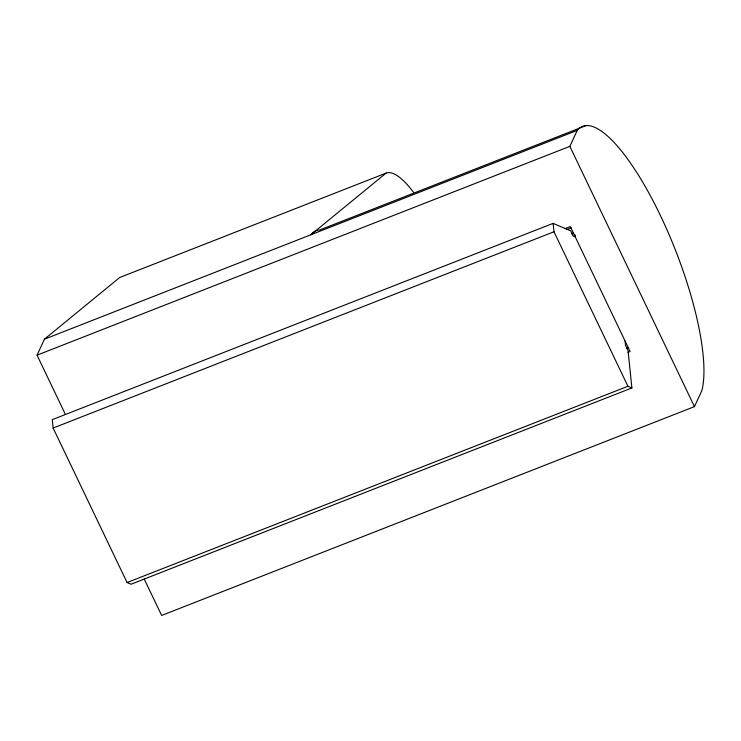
<?xml version="1.0" encoding="UTF-8"?>
<svg xmlns="http://www.w3.org/2000/svg" width="741" height="741" viewBox="0 0 741 741"><rect width="100%" height="100%" fill="white"/><g stroke="black" fill="none" stroke-linecap="round" stroke-linejoin="round"><path stroke-width="1.11" d="M65.458 414.515L37.05 355.171L44.441 339.183L119.681 277.514L386.089 173.098A95.265 26.296 68.6 0 1 413.635 192.493M37.05 355.171L569.857 146.357L577.248 130.37A149.645 41.311 68.6 0 1 660.37 215.436A149.645 41.311 68.6 0 1 701.847 390.637L694.456 406.624L161.649 615.447L144.199 579.008M386.089 173.098L310.84 234.777A149.645 41.311 68.6 0 1 319.779 229.96L586.187 125.553M44.441 339.183L577.248 130.37M575.044 234.795L575.275 236.963L573.228 236.092L570.737 230.886L553.11 223.374L52.268 419.665L53.13 428.048L127.091 582.546L131.046 584.232L631.888 387.941L628.044 350.613L625.552 345.408L625.108 341.073M53.13 428.048L553.972 231.757L553.11 223.374M564.901 228.663L570.283 226.551L630.091 351.484L627.942 352.327M566.948 229.534L571.255 227.848M571.589 233.897L573.747 233.054M626.414 348.418L628.572 347.575M127.091 582.546L627.933 386.256L631.888 387.941M569.857 146.357L694.456 406.624M553.972 231.757L627.933 386.256"/></g></svg>
